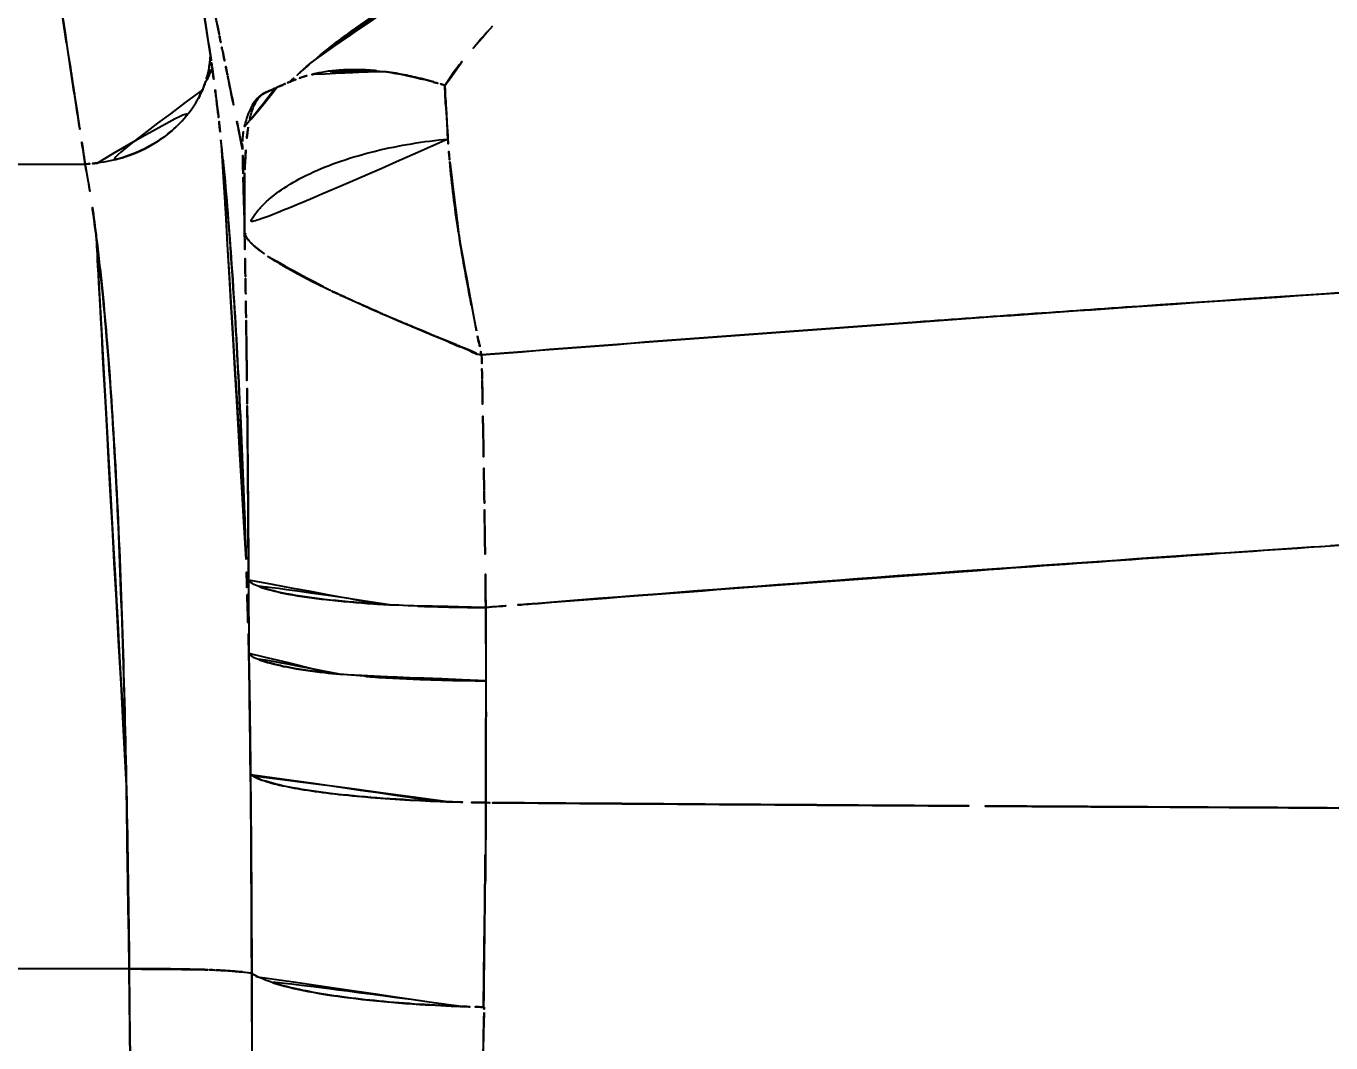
# Model space of a CAD drawing. Extents: x 16296660632 to 16296668616, y -37409619871 to -37409616241.
# Drawn here: x 16296666196.9 to 16296666247.9, y -37409616647.1 to -37409616607.4 of the extents above; entities that cross this region are included whole.
import ezdxf

# ---------------------------------------------------------------- set-up
doc = ezdxf.new("R2010")
doc.units = 0
doc.header["$LTSCALE"] = 10
doc.header["$MEASUREMENT"] = 0
doc.header["$PDMODE"] = 3
doc.header["$PDSIZE"] = -10
doc.layers.get('0').update_dxf_attribs({"linetype": 'CONTINUOUS'})
doc.layers.get('DEFPOINTS').update_dxf_attribs({"linetype": 'CONTINUOUS'})
doc.styles.add('Daelim Dimension', font='')
doc.styles.get('Daelim Dimension').set_extended_font_data('나눔고딕')
doc.dimstyles.new('DEFAULT', dxfattribs={"dimscale": 2, "dimtxt": 2, "dimasz": 2, "dimexe": 0, "dimexo": 2, "dimgap": 1, "dimtad": 1, "dimdec": 1, "dimzin": 9, "dimdsep": 46, "dimtxsty": 'Daelim Dimension', "dimcen": 0.5, "dimclrd": 252, "dimclre": 252, "dimclrt": 3, "dimadec": 1, "dimazin": 0, "dimtfac": 1, "dimtdec": 1, "dimtix": 1, "dimtmove": 0, "dimatfit": 3, "dimfxl": 1, "dimtolj": 1, "dimtzin": 1, "dimlwd": 9, "dimlwe": 9, "dimarcsym": 0})

# ---------------------------------------------------------------- blocks, each defined once
blk = doc.blocks.new('*D16')
at = {"color": 5, "lineweight": 9, "transparency": 16777216}
for p, q in [((16296666467.47109, -37409616640.80376), (16296666467.47109, -37409616937.17432)), ((16296666147.47109, -37409616641.1646), (16296666147.47109, -37409616937.17432)), ((16296666151.47109, -37409616937.17432), (16296666463.47109, -37409616937.17432))]:
    blk.add_line(p, q, dxfattribs=at)
at = {"color": 5, "transparency": 16777216}
for points in [[(16296666151.47109, -37409616936.50766), (16296666151.47109, -37409616937.84099), (16296666147.47109, -37409616937.17432)], [(16296666463.47109, -37409616936.50766), (16296666463.47109, -37409616937.84099), (16296666467.47109, -37409616937.17432)]]:
    blk.add_solid(points, dxfattribs=at)
at = {"layer": 'DEFPOINTS', "color": 0, "transparency": 16777216}
for p in [(16296666467.47109, -37409616636.80376), (16296666147.47109, -37409616637.1646), (16296666467.47109, -37409616937.17432)]:
    blk.add_point(p, dxfattribs=at)
at = {"color": 7, "transparency": 16777216, "insert": (16296666291.23105, -37409616918.8224), "char_height": 30, "attachment_point": 5, "style": 'Daelim Dimension'}
blk.add_mtext('\\A1;320', dxfattribs=at)

msp = doc.modelspace()

# ---------------------------------------------------------------- linework, layer by layer
at = {"linetype": 'Continuous'}
for p, q in [((16296666191.7726, -37409616612.747963), (16296666199.248619, -37409616612.748077)), ((16296666205.634821, -37409616629.003593), (16296666205.64769, -37409616631.86554)), ((16296666214.908381, -37409616630.077591), (16296666214.908159, -37409616637.706139)), ((16296666214.92153, -37409616632.940826), (16296666214.90868, -37409616630.077843)), ((16296666200.972019, -37409616644.205879), (16296666190.63974, -37409616644.205521))]:
    msp.add_line(p, q, dxfattribs=at)
for points, start_tangent, end_tangent in [([(16296666204.483101, -37409616607.654114), (16296666203.6236, -37409616603.45858), (16296666203.02968, -37409616600.576393)], (-0.200028558, 0.979790067), (-0.202290719, 0.979325515)), ([(16296666204.14439, -37409616608.509697), (16296666203.707621, -37409616605.651833), (16296666203.27054, -37409616602.803673), (16296666203.13839, -37409616601.944817)], (-0.150772835, 0.988568436), (-0.152176922, 0.988353269)), ([(16296666208.11293, -37409616608.766144), (16296666208.589729, -37409616608.375732), (16296666210.214411, -37409616607.166641), (16296666212.14852, -37409616605.954063)], (0.765807927, 0.643069374), (0.866550311, 0.499089731)), ([(16296666212.14856, -37409616605.95414), (16296666211.8951, -37409616606.101639), (16296666211.192631, -37409616606.526733), (16296666210.59091, -37409616606.912331), (16296666210.02869, -37409616607.291573), (16296666209.48554, -37409616607.678177), (16296666209.03548, -37409616608.015518), (16296666208.64901, -37409616608.318413), (16296666208.390011, -37409616608.52874), (16296666208.120859, -37409616608.754356)], (-0.866429365, -0.499299664), (-0.761205555, -0.648510681)), ([(16296666198.374901, -37409616607.051857), (16296666198.811871, -37409616609.894867), (16296666198.90802, -37409616610.522003)], (0.152224891, -0.988345882), (0.151478834, -0.988460501)), ([(16296666215.17638, -37409616607.355743), (16296666213.310129, -37409616609.671967)], (-0.684211296, -0.729283828), (-0.573936341, -0.818899919)), ([(16296666204.48308, -37409616607.654114), (16296666204.50004, -37409616607.737289)], (0.199801974, -0.979836298), (0.199780448, -0.979840687)), ([(16296666204.513929, -37409616607.805138), (16296666204.483101, -37409616607.654114)], (-0.199981022, 0.979799771), (-0.200028558, 0.979790067)), ([(16296666204.50004, -37409616607.737289), (16296666204.6373, -37409616608.410789)], (0.199780447, -0.979840687), (0.199611117, -0.979875197)), ([(16296666198.908001, -37409616610.522003), (16296666198.811871, -37409616609.894867), (16296666198.374901, -37409616607.051857)], (-0.151461448, 0.988463166), (-0.152484986, 0.988305787)), ([(16296666204.637461, -37409616608.410683), (16296666204.513929, -37409616607.805138)], (-0.199790739, 0.979838589), (-0.199981022, 0.979799771)), ([(16296666204.6373, -37409616608.410789), (16296666204.799919, -37409616609.20945)], (0.199611117, -0.979875197), (0.199421702, -0.979913764)), ([(16296666213.310061, -37409616609.671913), (16296666215.17592, -37409616607.355278)], (0.548443734, 0.836187462), (0.690629067, 0.723209162)), ([(16296666204.101761, -37409616608.939713), (16296666204.056259, -37409616609.174744), (16296666204.006571, -37409616609.368927)], (-0.157958736, -0.987445714), (-0.273640739, -0.961831974)), ([(16296666204.102501, -37409616608.933708), (16296666204.144329, -37409616608.511208)], (0.156959964, 0.987604966), (0.03855512, 0.999256475)), ([(16296666204.144329, -37409616608.511208), (16296666204.115789, -37409616608.843819), (16296666204.101761, -37409616608.939713)], (-0.038939206, -0.999241582), (-0.157958736, -0.987445714)), ([(16296666204.149981, -37409616608.509003), (16296666204.21085, -37409616608.961052)], (0.133008993, -0.991114831), (0.134002392, -0.990981008)), ([(16296666204.1744, -37409616608.711594), (16296666204.144329, -37409616608.511208)], (-0.146472677, 0.989214716), (-0.150364288, 0.988630659)), ([(16296666204.208639, -37409616608.946358), (16296666204.189369, -37409616608.813332), (16296666204.1744, -37409616608.711594)], (-0.142102134, 0.989852001), (-0.146472677, 0.989214716)), ([(16296666204.81056, -37409616609.260193), (16296666204.637461, -37409616608.410683)], (-0.199524595, 0.979892819), (-0.199790739, 0.979838589)), ([(16296666207.68309, -37409616609.137238), (16296666208.11293, -37409616608.766144)], (0.74720792, 0.664590343), (0.765807927, 0.643069374)), ([(16296666208.120859, -37409616608.754356), (16296666207.81691, -37409616609.018158), (16296666207.68321, -37409616609.137383)], (-0.761205555, -0.648510681), (-0.74364315, -0.668576746)), ([(16296666203.966101, -37409616609.501846), (16296666204.01223, -37409616609.451927), (16296666204.03903, -37409616609.394783)], (0.927607508, 0.373556302), (0.376373747, 0.926467918)), ([(16296666204.006571, -37409616609.368927), (16296666203.966101, -37409616609.501846)], (-0.273640739, -0.961831974), (-0.308601663, -0.951191365)), ([(16296666204.03908, -37409616609.394783), (16296666204.011129, -37409616609.456253), (16296666203.966101, -37409616609.501846)], (-0.364001172, -0.93139849), (-0.977624503, -0.210357627)), ([(16296666204.006411, -37409616609.368881), (16296666204.102501, -37409616608.933708)], (0.272717975, 0.962094022), (0.156959963, 0.987604967)), ([(16296666204.03903, -37409616609.394783), (16296666204.061399, -37409616609.336456), (16296666204.090799, -37409616609.261337)], (0.376373747, 0.926467918), (0.3641104, 0.931355795)), ([(16296666204.09059, -37409616609.261261), (16296666204.06061, -37409616609.337067), (16296666204.03908, -37409616609.394783)], (-0.373257295, -0.927727865), (-0.364001172, -0.93139849)), ([(16296666204.090799, -37409616609.261337), (16296666204.106689, -37409616609.219582), (16296666204.14769, -37409616609.115372), (16296666204.17705, -37409616609.070198)], (0.3641104, 0.931355795), (0.839268967, 0.543716471)), ([(16296666204.176809, -37409616609.06987), (16296666204.14743, -37409616609.118347), (16296666204.10598, -37409616609.222443), (16296666204.09059, -37409616609.261261)], (-0.832371123, -0.554218651), (-0.373257295, -0.927727865)), ([(16296666204.17705, -37409616609.070198), (16296666204.183729, -37409616609.067993), (16296666204.21599, -37409616609.120163), (16296666204.227489, -37409616609.157059)], (0.839268967, 0.543716471), (0.264022185, -0.964516607)), ([(16296666204.2278, -37409616609.156967), (16296666204.215731, -37409616609.119133), (16296666204.183331, -37409616609.067703), (16296666204.176809, -37409616609.06987)], (-0.266025867, 0.96396589), (-0.832371123, -0.554218651)), ([(16296666204.21085, -37409616608.961052), (16296666204.328751, -37409616609.837662)], (0.134002392, -0.990981008), (0.130596334, -0.991435625)), ([(16296666204.23395, -37409616609.124817), (16296666204.208639, -37409616608.946358)], (-0.138833974, 0.990315671), (-0.142102134, 0.989852001)), ([(16296666204.227489, -37409616609.157059), (16296666204.237961, -37409616609.203102)], (0.264022186, -0.964516607), (0.182468043, -0.983211785)), ([(16296666204.238199, -37409616609.203056), (16296666204.2278, -37409616609.156967)], (-0.177472067, 0.984125838), (-0.266025867, 0.96396589)), ([(16296666204.27796, -37409616609.445847), (16296666204.246469, -37409616609.256142), (16296666204.238199, -37409616609.203056)], (-0.146879022, 0.989154464), (-0.177472068, 0.984125838)), ([(16296666204.277969, -37409616609.445679), (16296666204.23395, -37409616609.124817)], (-0.132943235, 0.991123653), (-0.138833974, 0.990315671)), ([(16296666204.799919, -37409616609.20945), (16296666204.825371, -37409616609.334549)], (0.199421702, -0.979913764), (0.199393153, -0.979919573)), ([(16296666204.82568, -37409616609.334457), (16296666204.81056, -37409616609.260193)], (-0.199501371, 0.979897547), (-0.199524595, 0.979892819)), ([(16296666204.825371, -37409616609.334549), (16296666205.40411, -37409616612.183159)], (0.199393153, -0.979919573), (0.198825048, -0.980035)), ([(16296666207.257839, -37409616609.528831), (16296666207.63154, -37409616609.183273)], (0.723027261, 0.690819498), (0.744605026, 0.667505323)), ([(16296666207.368799, -37409616609.425346), (16296666207.317341, -37409616609.47348)], (-0.731361954, -0.68198951), (-0.729432785, -0.684052492)), ([(16296666207.4081, -37409616609.467789), (16296666207.62175, -37409616609.389374)], (0.938229466, 0.346013683), (0.941864615, 0.335992628)), ([(16296666207.631889, -37409616609.183662), (16296666207.368799, -37409616609.425346)], (-0.741583361, -0.67086073), (-0.731361954, -0.68198951)), ([(16296666207.767429, -37409616609.343788), (16296666207.40671, -37409616609.468987)], (-0.955908535, -0.293664559), (-0.931883198, -0.362758467)), ([(16296666207.62175, -37409616609.389374), (16296666207.741529, -37409616609.348213)], (0.941864615, 0.335992628), (0.95015528, 0.311777073)), ([(16296666207.63154, -37409616609.183273), (16296666207.68309, -37409616609.137238)], (0.744605026, 0.667505322), (0.74720792, 0.664590343)), ([(16296666207.68321, -37409616609.137383), (16296666207.631889, -37409616609.183662)], (-0.74364315, -0.668576746), (-0.741583361, -0.67086073)), ([(16296666207.76627, -37409616609.340179), (16296666208.143379, -37409616609.236778)], (0.952197876, 0.305481922), (0.973421502, 0.229020914)), ([(16296666208.331129, -37409616609.201431), (16296666207.767429, -37409616609.343788)], (-0.980247238, -0.197776015), (-0.955908535, -0.293664559)), ([(16296666208.143379, -37409616609.236778), (16296666208.621929, -37409616609.143227), (16296666209.18363, -37409616609.079819), (16296666209.831539, -37409616609.059837), (16296666210.569229, -37409616609.095238), (16296666211.02305, -37409616609.143883)], (0.973421502, 0.229020914), (0.991716869, -0.128443188)), ([(16296666211.023041, -37409616609.144012), (16296666208.943451, -37409616609.1073), (16296666208.331129, -37409616609.201431)], (-0.991872242, 0.127237789), (-0.980247238, -0.197776015)), ([(16296666211.02305, -37409616609.143883), (16296666211.397511, -37409616609.199547), (16296666211.640289, -37409616609.243408)], (0.991716869, -0.128443188), (0.981927932, -0.189255217)), ([(16296666211.64077, -37409616609.240784), (16296666211.023041, -37409616609.144012)], (-0.983363991, 0.18164598), (-0.991872242, 0.127237789)), ([(16296666211.640289, -37409616609.243408), (16296666212.311171, -37409616609.392181), (16296666212.86857, -37409616609.540367)], (0.981927932, -0.189255217), (0.961966824, -0.273166302)), ([(16296666212.870199, -37409616609.534813), (16296666211.64077, -37409616609.240784)], (-0.959694151, 0.281046503), (-0.983363991, 0.18164598)), ([(16296666203.835541, -37409616609.847481), (16296666203.473749, -37409616610.509354), (16296666202.717211, -37409616611.375351), (16296666201.71944, -37409616612.073509), (16296666200.536461, -37409616612.546463), (16296666199.72089, -37409616612.708641)], (-0.397101619, -0.917774648), (-0.992217043, -0.124520441)), ([(16296666203.67285, -37409616610.18177), (16296666203.86516, -37409616609.778137), (16296666203.90452, -37409616609.677933)], (0.479400586, 0.877596193), (0.3527235, 0.935727595)), ([(16296666203.90431, -37409616609.677856), (16296666203.835541, -37409616609.847481)], (-0.354025179, -0.935235891), (-0.397101619, -0.917774648)), ([(16296666203.90452, -37409616609.677933), (16296666204.006411, -37409616609.368881)], (0.3527235, 0.935727595), (0.272717975, 0.962094022)), ([(16296666203.966101, -37409616609.501846), (16296666203.90431, -37409616609.677856)], (-0.308063532, -0.951365787), (-0.354025179, -0.935235891)), ([(16296666204.40099, -37409616610.400124), (16296666204.27796, -37409616609.445847)], (-0.121006746, 0.992651685), (-0.135092308, 0.990833017)), ([(16296666204.328751, -37409616609.837662), (16296666204.38718, -37409616610.29171)], (0.130596334, -0.991435625), (0.124153295, -0.992263049)), ([(16296666205.46814, -37409616611.296333), (16296666205.538099, -37409616611.026016), (16296666205.63924, -37409616610.741226), (16296666205.781321, -37409616610.450996), (16296666205.96665, -37409616610.189713), (16296666206.16938, -37409616610.020897), (16296666206.38468, -37409616609.91011), (16296666206.629709, -37409616609.800697), (16296666206.75951, -37409616609.745338)], (0.21273433, 0.977110078), (0.921081359, 0.389370172)), ([(16296666206.759621, -37409616609.745583), (16296666206.417351, -37409616609.901398), (16296666206.12455, -37409616610.067146), (16296666205.87682, -37409616610.410797), (16296666205.699181, -37409616610.929901), (16296666205.62336, -37409616611.306)], (-0.911989912, -0.410212629), (-0.162542935, -0.986701472)), ([(16296666206.75951, -37409616609.745338), (16296666206.91659, -37409616609.678673), (16296666207.257839, -37409616609.528831)], (0.921081359, 0.389370172), (0.915586082, 0.402122029)), ([(16296666206.92802, -37409616609.670593), (16296666206.782881, -37409616609.73513), (16296666206.759621, -37409616609.745583)], (-0.915222902, -0.402947937), (-0.911989912, -0.410212629)), ([(16296666207.08589, -37409616609.601997), (16296666206.92802, -37409616609.670593)], (-0.919296692, -0.393565232), (-0.915222902, -0.402947937)), ([(16296666207.2117, -37409616609.548866), (16296666207.08589, -37409616609.601997)], (-0.923218149, -0.384276266), (-0.919296692, -0.393565232)), ([(16296666207.257219, -37409616609.530029), (16296666207.2117, -37409616609.548866)], (-0.924776096, -0.380511724), (-0.923218149, -0.384276266)), ([(16296666207.25709, -37409616609.529892), (16296666207.30024, -37409616609.511253), (16296666207.34565, -37409616609.492233), (16296666207.406441, -37409616609.467857)], (0.922983879, 0.384838614), (0.923116581, 0.384520192)), ([(16296666207.317341, -37409616609.473473), (16296666207.297951, -37409616609.491463), (16296666207.27779, -37409616609.510277), (16296666207.25709, -37409616609.529892)], (-0.731548732, -0.681789155), (-0.72379204, -0.690018176)), ([(16296666207.32715, -37409616609.500763), (16296666207.257219, -37409616609.530029)], (-0.925451814, -0.378865332), (-0.919416242, -0.393285869)), ([(16296666207.317341, -37409616609.47348), (16296666207.4081, -37409616609.467789)], (0.997025469, 0.077072787), (0.998829911, 0.048361241)), ([(16296666207.40671, -37409616609.468987), (16296666207.32715, -37409616609.500763)], (-0.931883198, -0.362758467), (-0.925451814, -0.378865332)), ([(16296666212.86857, -37409616609.540367), (16296666213.310061, -37409616609.671913)], (0.961966824, -0.273166303), (0.954667422, -0.29767451)), ([(16296666213.310129, -37409616609.671967), (16296666212.870199, -37409616609.534813)], (-0.949438198, 0.313953991), (-0.959694151, 0.281046503)), ([(16296666213.310129, -37409616609.671967), (16296666213.411989, -37409616611.597527)], (0.033188198, -0.99944912), (0.072292774, -0.997383454)), ([(16296666213.431669, -37409616611.768799), (16296666213.38752, -37409616611.076332), (16296666213.3475, -37409616610.377083), (16296666213.310129, -37409616609.671967)], (-0.069782562, 0.997562226), (-0.050869396, 0.998705314)), ([(16296666199.72085, -37409616612.708282), (16296666200.733681, -37409616612.488136), (16296666202.076361, -37409616611.862541), (16296666203.15332, -37409616610.93055), (16296666203.67285, -37409616610.18177)], (0.99221098, 0.124568744), (0.479400586, 0.877596193)), ([(16296666204.38718, -37409616610.29171), (16296666204.40065, -37409616610.400169)], (0.124153295, -0.992263049), (0.12226636, -0.992497324)), ([(16296666204.40065, -37409616610.400169), (16296666204.55838, -37409616611.797272)], (0.12226636, -0.992497324), (0.103950853, -0.994582435)), ([(16296666205.403589, -37409616612.179604), (16296666204.82568, -37409616609.334457)], (-0.198617141, 0.980077156), (-0.199501372, 0.979897547)), ([(16296666198.90802, -37409616610.522003), (16296666199.248619, -37409616612.748077)], (0.151478834, -0.988460501), (0.151004911, -0.988533013)), ([(16296666204.52746, -37409616611.502533), (16296666204.40099, -37409616610.400124)], (-0.107421404, 0.99421358), (-0.121006746, 0.992651685)), ([(16296666199.248619, -37409616612.748077), (16296666198.908001, -37409616610.522003)], (-0.151005023, 0.988532995), (-0.151461448, 0.988463166)), ([(16296666205.39435, -37409616611.85936), (16296666205.39879, -37409616611.783119), (16296666205.42267, -37409616611.550323), (16296666205.46814, -37409616611.296333)], (0.045823346, 0.998949559), (0.21273433, 0.977110078)), ([(16296666205.62336, -37409616611.306), (16296666205.593281, -37409616611.508743), (16296666205.52923, -37409616612.191673)], (-0.162542935, -0.986701472), (-0.061961591, -0.998078535)), ([(16296666204.55838, -37409616611.797272), (16296666204.84906, -37409616614.977943), (16296666205.194889, -37409616620.211609), (16296666205.450529, -37409616625.734703), (16296666205.56539, -37409616629.005737)], (0.103950853, -0.994582435), (0.031571152, -0.999501507)), ([(16296666205.40411, -37409616612.183159), (16296666205.39205, -37409616612.004852), (16296666205.39435, -37409616611.85936)], (-0.117985188, 0.993015355), (0.045823346, 0.998949559)), ([(16296666213.431669, -37409616611.768799), (16296666212.01243, -37409616611.951057), (16296666210.594851, -37409616612.238998), (16296666209.242861, -37409616612.633873), (16296666208.030451, -37409616613.123306), (16296666207.019501, -37409616613.686043), (16296666206.25293, -37409616614.293861), (16296666205.96805, -37409616614.605057), (16296666205.748949, -37409616614.916161), (16296666205.517851, -37409616615.453827)], (-0.995677031, -0.092882986), (-0.251716969, -0.967800893)), ([(16296666213.411989, -37409616611.597527), (16296666213.490061, -37409616612.548637)], (0.072292774, -0.997383454), (0.09129201, -0.995824166)), ([(16296666205.539261, -37409616628.204041), (16296666205.47665, -37409616626.421402), (16296666205.253361, -37409616621.317932), (16296666204.97558, -37409616616.675438), (16296666204.646509, -37409616612.668961), (16296666204.55883, -37409616611.797234)], (-0.033173888, 0.999449595), (-0.104276587, 0.994548336)), ([(16296666205.42466, -37409616613.129433), (16296666205.422779, -37409616613.042122), (16296666205.4161, -37409616612.734093), (16296666205.4105, -37409616612.481796), (16296666205.403589, -37409616612.179604)], (-0.021563073, 0.99976749), (-0.023134173, 0.999732369)), ([(16296666205.52923, -37409616612.191673), (16296666205.51148, -37409616612.458923), (16296666205.497561, -37409616612.709877), (16296666205.486799, -37409616612.943604), (16296666205.48106, -37409616613.090378)], (-0.071866273, -0.997414276), (-0.036432438, -0.999336118)), ([(16296666213.491199, -37409616612.548538), (16296666213.431669, -37409616611.768799)], (-0.086168746, 0.996280556), (-0.06482701, 0.997896517)), ([(16296666199.2486, -37409616612.748421), (16296666199.674259, -37409616615.513992)], (0.18349259, -0.983021093), (0.126552185, -0.991959951)), ([(16296666199.248619, -37409616612.748077), (16296666199.72085, -37409616612.708282)], (0.999071934, 0.043072861), (0.99221098, 0.124568744)), ([(16296666199.72089, -37409616612.708641), (16296666199.2486, -37409616612.748421)], (-0.992217043, -0.124520441), (-0.999072903, -0.04305038)), ([(16296666213.490061, -37409616612.548637), (16296666213.498739, -37409616612.642418)], (0.091292009, -0.995824166), (0.09316076, -0.99565108)), ([(16296666213.498739, -37409616612.642418), (16296666213.826481, -37409616615.321419), (16296666213.911751, -37409616615.858017)], (0.093160759, -0.99565108), (0.162438794, -0.986718622)), ([(16296666213.91238, -37409616615.857918), (16296666213.846239, -37409616615.455673), (16296666213.721729, -37409616614.625183), (16296666213.60915, -37409616613.733597), (16296666213.51182, -37409616612.780144), (16296666213.49942, -37409616612.642349)], (-0.166110642, 0.986107121), (-0.088226989, 0.996100396)), ([(16296666205.46641, -37409616614.591743), (16296666205.464951, -37409616614.536102), (16296666205.46244, -37409616614.444977), (16296666205.45952, -37409616614.344101), (16296666205.4561, -37409616614.23204), (16296666205.45159, -37409616614.0951), (16296666205.445311, -37409616613.917358), (16296666205.441071, -37409616613.801453), (16296666205.438681, -37409616613.725456), (16296666205.435711, -37409616613.616074), (16296666205.432159, -37409616613.469833), (16296666205.42799, -37409616613.283089), (16296666205.42466, -37409616613.129433)], (-0.025783657, 0.999667546), (-0.021563073, 0.99976749)), ([(16296666205.48106, -37409616613.090378), (16296666205.478571, -37409616613.161133), (16296666205.472521, -37409616613.363136), (16296666205.468479, -37409616613.549927), (16296666205.466209, -37409616613.721977), (16296666205.465441, -37409616613.879791), (16296666205.465931, -37409616614.023804), (16296666205.46743, -37409616614.154556), (16296666205.469469, -37409616614.273018), (16296666205.471609, -37409616614.380173), (16296666205.473459, -37409616614.477081), (16296666205.474859, -37409616614.564529), (16296666205.475229, -37409616614.591682)], (-0.036432438, -0.999336118), (0.012769626, -0.999918465)), ([(16296666199.674509, -37409616615.513962), (16296666199.248619, -37409616612.748077)], (-0.125250024, 0.99212521), (-0.187133563, 0.982334479)), ([(16296666205.47681, -37409616615.096046), (16296666205.475889, -37409616615.041237), (16296666205.47496, -37409616614.987511), (16296666205.47398, -37409616614.933723), (16296666205.47294, -37409616614.87867), (16296666205.471781, -37409616614.82103), (16296666205.470449, -37409616614.759377), (16296666205.46891, -37409616614.692192), (16296666205.467091, -37409616614.618156), (16296666205.46641, -37409616614.591743)], (-0.016741999, 0.999859843), (-0.025783657, 0.999667546)), ([(16296666205.475229, -37409616614.591682), (16296666205.47583, -37409616614.643066), (16296666205.476509, -37409616614.713173), (16296666205.476959, -37409616614.775307), (16296666205.477289, -37409616614.829964), (16296666205.47757, -37409616614.87764), (16296666205.4778, -37409616614.918938), (16296666205.477989, -37409616614.95443), (16296666205.478161, -37409616614.984688), (16296666205.478319, -37409616615.01033), (16296666205.47847, -37409616615.031967), (16296666205.478609, -37409616615.050247), (16296666205.478729, -37409616615.065773), (16296666205.47884, -37409616615.079132), (16296666205.478939, -37409616615.090973), (16296666205.479099, -37409616615.112534), (16296666205.479271, -37409616615.135406), (16296666205.479361, -37409616615.148872), (16296666205.479441, -37409616615.164513), (16296666205.47953, -37409616615.182922), (16296666205.47961, -37409616615.204773), (16296666205.479679, -37409616615.230652), (16296666205.47975, -37409616615.261108), (16296666205.479851, -37409616615.296883), (16296666205.480021, -37409616615.3368), (16296666205.480221, -37409616615.377274), (16296666205.480261, -37409616615.387619)], (0.012769626, -0.999918465), (0.003923272, -0.999992304)), ([(16296666199.674259, -37409616615.513992), (16296666199.69158, -37409616615.650749), (16296666200.073959, -37409616619.335251), (16296666200.4007, -37409616624.020393), (16296666200.662451, -37409616629.800453), (16296666200.8515, -37409616636.546127), (16296666200.856831, -37409616636.79837)], (0.126552185, -0.991959951), (0.020920879, -0.999781134)), ([(16296666200.85704, -37409616636.79837), (16296666200.69521, -37409616630.74646), (16296666200.446239, -37409616624.857353), (16296666200.108601, -37409616619.749542), (16296666199.69562, -37409616615.682701), (16296666199.674509, -37409616615.513962)], (-0.021008026, 0.999779307), (-0.125250024, 0.99212521)), ([(16296666205.47747, -37409616615.13559), (16296666205.47681, -37409616615.096046)], (-0.016537202, 0.999863251), (-0.016741999, 0.999859843)), ([(16296666205.48027, -37409616615.387619), (16296666205.479799, -37409616615.347794), (16296666205.479561, -37409616615.285843), (16296666205.47884, -37409616615.222107), (16296666205.47781, -37409616615.156288), (16296666205.47747, -37409616615.13559)], (-0.012939547, 0.999916281), (-0.016537203, 0.999863251)), ([(16296666205.480961, -37409616615.481483), (16296666205.47986, -37409616615.455551), (16296666205.48073, -37409616615.4422)], (-0.268804282, 0.963194818), (0.091582496, 0.995797493)), ([(16296666205.480261, -37409616615.387619), (16296666205.48041, -37409616615.415047), (16296666205.480631, -37409616615.448624), (16296666205.48144, -37409616615.479156)], (0.003923272, -0.999992304), (0.093360683, -0.995632353)), ([(16296666205.48073, -37409616615.4422), (16296666205.480431, -37409616615.400711), (16296666205.48027, -37409616615.387619)], (-0.003990799, 0.999992037), (-0.012939543, 0.999916281)), ([(16296666205.480961, -37409616615.481483), (16296666205.48184, -37409616615.524963)], (0.020268797, -0.999794567), (0.020194108, -0.999796078)), ([(16296666205.481831, -37409616615.524963), (16296666205.480961, -37409616615.481483)], (-0.020133209, 0.999797306), (-0.020205145, 0.999795855)), ([(16296666205.48144, -37409616615.479156), (16296666205.486719, -37409616615.497177), (16296666205.49362, -37409616615.511414), (16296666205.501051, -37409616615.524597)], (0.162161237, -0.986764274), (0.489452953, -0.872029705)), ([(16296666205.48184, -37409616615.524963), (16296666205.509911, -37409616617.005379)], (0.020194108, -0.999796078), (0.017768751, -0.999842123)), ([(16296666205.50036, -37409616615.52459), (16296666205.480961, -37409616615.481483)], (-0.435666146, 0.900108332), (-0.384520636, 0.923116396)), ([(16296666205.501051, -37409616615.524597), (16296666205.556881, -37409616615.618927), (16296666205.57608, -37409616615.646408)], (0.451026445, -0.892510586), (0.585032977, -0.811009504)), ([(16296666205.508801, -37409616615.490227), (16296666205.501051, -37409616615.524597)], (-0.230373487, -0.973102285), (-0.209775073, -0.977749671)), ([(16296666205.517851, -37409616615.453827), (16296666205.508801, -37409616615.490227)], (-0.251716969, -0.967800893), (-0.230373485, -0.973102285)), ([(16296666205.57291, -37409616615.64859), (16296666205.50036, -37409616615.52459)], (-0.566956072, 0.823748027), (-0.435666145, 0.900108332)), ([(16296666205.50988, -37409616617.005379), (16296666205.481831, -37409616615.524963)], (-0.017773173, 0.999842045), (-0.020133209, 0.999797306)), ([(16296666205.57608, -37409616615.646408), (16296666205.59063, -37409616615.666138)], (0.585032978, -0.811009503), (0.601492942, -0.798878114)), ([(16296666205.58709, -37409616615.668694), (16296666205.57291, -37409616615.64859)], (-0.585583996, 0.810611734), (-0.566956071, 0.823748028)), ([(16296666205.59063, -37409616615.666138), (16296666205.63707, -37409616615.724457), (16296666205.711361, -37409616615.807854)], (0.601492944, -0.798878112), (0.686769272, -0.726875482)), ([(16296666205.73304, -37409616615.837341), (16296666205.58709, -37409616615.668694)], (-0.709082336, 0.705125692), (-0.585583997, 0.810611734)), ([(16296666205.711361, -37409616615.807854), (16296666205.750429, -37409616615.848106)], (0.686769272, -0.726875482), (0.70582516, -0.708386084)), ([(16296666205.74728, -37409616615.851349), (16296666205.73304, -37409616615.837341)], (-0.716704601, 0.697376881), (-0.709082336, 0.705125691)), ([(16296666205.750429, -37409616615.848106), (16296666205.75532, -37409616615.852989), (16296666205.80415, -37409616615.900291)], (0.705825159, -0.708386084), (0.727920002, -0.685662068)), ([(16296666205.80415, -37409616615.900291), (16296666205.917061, -37409616616.001038), (16296666205.980921, -37409616616.05407)], (0.727920002, -0.685662068), (0.77619779, -0.630489486)), ([(16296666206.258659, -37409616616.259857), (16296666205.9697, -37409616616.043533), (16296666205.74728, -37409616615.851349)], (-0.816474695, 0.577381219), (-0.716704602, 0.697376881)), ([(16296666205.980921, -37409616616.05407), (16296666206.12409, -37409616616.165482), (16296666206.37698, -37409616616.344673)], (0.77619779, -0.630489485), (0.828898365, -0.559399232)), ([(16296666213.911751, -37409616615.858017), (16296666214.275261, -37409616617.884247), (16296666214.580971, -37409616619.462784)], (0.162438794, -0.986718622), (0.196706865, -0.980462345)), ([(16296666214.547649, -37409616619.269997), (16296666214.44824, -37409616618.755959), (16296666214.34129, -37409616618.198318), (16296666214.225651, -37409616617.593353), (16296666214.10306, -37409616616.936707), (16296666213.975439, -37409616616.225273), (16296666213.91238, -37409616615.857918)], (-0.193868412, 0.981027542), (-0.166110642, 0.986107121)), ([(16296666231.75009, -37409616618.924347), (16296666240.156731, -37409616618.3311), (16296666266.186449, -37409616616.660088), (16296666281.29147, -37409616615.803864)], (0.99740804, 0.071952777), (0.998547567, 0.053877235)), ([(16296666281.29147, -37409616615.803787), (16296666266.499861, -37409616616.639633), (16296666240.453939, -37409616618.309151), (16296666231.75009, -37409616618.924309)], (-0.998558188, -0.053680029), (-0.997394245, -0.072143745)), ([(16296666206.37698, -37409616616.344673), (16296666206.673969, -37409616616.536453), (16296666207.01107, -37409616616.738182), (16296666207.38298, -37409616616.947243), (16296666207.809151, -37409616617.174202), (16296666208.261459, -37409616617.404121), (16296666208.560921, -37409616617.55143)], (0.828898365, -0.559399232), (0.899354229, -0.437220736)), ([(16296666208.560869, -37409616617.551537), (16296666207.01512, -37409616616.738007), (16296666206.258659, -37409616616.259857)], (-0.898603767, 0.438761063), (-0.816474695, 0.577381219)), ([(16296666205.509911, -37409616617.005379), (16296666205.5161, -37409616617.358727)], (0.017768751, -0.999842123), (0.017223638, -0.999851662)), ([(16296666205.51606, -37409616617.358727), (16296666205.50988, -37409616617.005379)], (-0.017235555, 0.999851457), (-0.017773173, 0.999842045)), ([(16296666205.5161, -37409616617.358727), (16296666205.53578, -37409616618.563568)], (0.017223638, -0.999851662), (0.015462841, -0.999880443)), ([(16296666208.560921, -37409616617.55143), (16296666208.726419, -37409616617.631401), (16296666209.09469, -37409616617.806107)], (0.899354229, -0.437220736), (0.905437827, -0.424478906)), ([(16296666205.535761, -37409616618.563568), (16296666205.51606, -37409616617.358727)], (-0.015476855, 0.999880226), (-0.017235555, 0.999851457)), ([(16296666209.094101, -37409616617.80735), (16296666208.560869, -37409616617.551537)], (-0.904482267, 0.426511229), (-0.898603767, 0.438761063)), ([(16296666209.09469, -37409616617.806107), (16296666209.19446, -37409616617.852737), (16296666209.29627, -37409616617.900047)], (0.905437827, -0.424478906), (0.90733987, -0.420397859)), ([(16296666209.295481, -37409616617.901733), (16296666209.094101, -37409616617.80735)], (-0.906507333, 0.422190071), (-0.904482267, 0.426511229)), ([(16296666209.29627, -37409616617.900047), (16296666209.38467, -37409616617.940903)], (0.90733987, -0.420397859), (0.908119218, -0.418711698)), ([(16296666209.38381, -37409616617.942757), (16296666209.295481, -37409616617.901733)], (-0.9073628, 0.420348366), (-0.906507333, 0.422190071)), ([(16296666209.38467, -37409616617.940903), (16296666209.655149, -37409616618.064743), (16296666210.09816, -37409616618.264137), (16296666210.518921, -37409616618.450157), (16296666210.82299, -37409616618.582863)], (0.908119218, -0.418711698), (0.917236479, -0.39834312)), ([(16296666210.82255, -37409616618.583878), (16296666210.43622, -37409616618.416222), (16296666209.38381, -37409616617.942757)], (-0.918486756, 0.395451741), (-0.9073628, 0.420348366)), ([(16296666205.53578, -37409616618.563568), (16296666205.54318, -37409616619.053383)], (0.015462842, -0.999880443), (0.014790277, -0.999890618)), ([(16296666210.82299, -37409616618.582863), (16296666210.914129, -37409616618.622383), (16296666211.27405, -37409616618.777473), (16296666211.599569, -37409616618.916489), (16296666211.89234, -37409616619.040657), (16296666212.15476, -37409616619.151314), (16296666212.3894, -37409616619.249641), (16296666212.5991, -37409616619.336983), (16296666212.741119, -37409616619.395828)], (0.917236479, -0.39834312), (0.924153298, -0.382021835)), ([(16296666205.543171, -37409616619.053383), (16296666205.535761, -37409616618.563568)], (-0.014794769, 0.999890551), (-0.015476855, 0.999880226)), ([(16296666205.54318, -37409616619.053383), (16296666205.552759, -37409616619.720551), (16296666205.558941, -37409616620.174156)], (0.014790277, -0.999890618), (0.013341115, -0.999911003)), ([(16296666212.741289, -37409616619.395416), (16296666212.51825, -37409616619.301262), (16296666210.82255, -37409616618.583878)], (-0.921055659, 0.389430961), (-0.918486756, 0.395451741)), ([(16296666214.733641, -37409616620.206413), (16296666231.75009, -37409616618.924347)], (0.996928282, 0.078319859), (0.99740804, 0.071952778)), ([(16296666231.75009, -37409616618.924309), (16296666214.74674, -37409616620.20874)], (-0.997394245, -0.072143745), (-0.996915083, -0.07848769)), ([(16296666205.55891, -37409616620.174156), (16296666205.543171, -37409616619.053383)], (-0.013305593, 0.999911477), (-0.014794769, 0.999890551)), ([(16296666212.741119, -37409616619.395828), (16296666212.78693, -37409616619.414749), (16296666212.956141, -37409616619.484383), (16296666213.110069, -37409616619.547348), (16296666213.25215, -37409616619.605133), (16296666213.38563, -37409616619.659233), (16296666213.513729, -37409616619.711258), (16296666213.639721, -37409616619.762749), (16296666213.76701, -37409616619.815269), (16296666213.810381, -37409616619.83329)], (0.924153298, -0.382021835), (0.923145595, -0.384450531)), ([(16296666213.91367, -37409616619.896187), (16296666212.741289, -37409616619.395416)], (-0.917905787, 0.396798396), (-0.921055659, 0.389430961)), ([(16296666214.680559, -37409616619.890907), (16296666214.646589, -37409616619.741928), (16296666214.547649, -37409616619.269997)], (-0.215704087, 0.976458779), (-0.193868412, 0.981027542)), ([(16296666214.580971, -37409616619.462784), (16296666214.725349, -37409616620.166946)], (0.196706865, -0.980462345), (0.205392364, -0.978679711)), ([(16296666205.558941, -37409616620.174156), (16296666205.565821, -37409616620.702652)], (0.013341115, -0.999911003), (0.012689284, -0.999919488)), ([(16296666213.810381, -37409616619.83329), (16296666213.899151, -37409616619.870399), (16296666214.03966, -37409616619.92984), (16296666214.174351, -37409616619.987198), (16296666214.29809, -37409616620.036957), (16296666214.41148, -37409616620.080658), (16296666214.52809, -37409616620.135712), (16296666214.595791, -37409616620.193619)], (0.923145595, -0.384450531), (0.498359583, -0.866970429)), ([(16296666214.595791, -37409616620.193619), (16296666213.91367, -37409616619.896187)], (-0.915288362, 0.402799224), (-0.917905787, 0.396798396)), ([(16296666214.72891, -37409616620.182442), (16296666214.680559, -37409616619.890907)], (-0.084655141, 0.996410311), (-0.215704087, 0.976458779)), ([(16296666214.725349, -37409616620.166946), (16296666214.733641, -37409616620.206413)], (0.205392365, -0.978679711), (0.205946054, -0.978563346)), ([(16296666205.565769, -37409616620.702652), (16296666205.562349, -37409616620.436096), (16296666205.55891, -37409616620.174156)], (-0.01263827, 0.999920134), (-0.013305593, 0.999911477)), ([(16296666214.74596, -37409616620.181007), (16296666214.684521, -37409616620.18618), (16296666214.640141, -37409616620.189903), (16296666214.595791, -37409616620.193619)], (-0.996463913, -0.084021846), (-0.996519635, -0.083358366)), ([(16296666214.74674, -37409616620.20874), (16296666214.76573, -37409616621.096283)], (0.021896602, -0.999760241), (0.02089054, -0.999781769)), ([(16296666214.76572, -37409616621.096283), (16296666214.74596, -37409616620.181007)], (-0.020984639, 0.999779798), (-0.022197747, 0.9997536)), ([(16296666205.565821, -37409616620.702652), (16296666205.581421, -37409616622.012527)], (0.012689284, -0.999919488), (0.011148586, -0.999937853)), ([(16296666205.581289, -37409616622.012527), (16296666205.565769, -37409616620.702652)], (-0.01109074, 0.999938496), (-0.01263827, 0.999920134)), ([(16296666214.76573, -37409616621.096283), (16296666214.76931, -37409616621.268272)], (0.02089054, -0.999781769), (0.020690196, -0.999785935)), ([(16296666214.76931, -37409616621.268272), (16296666214.76572, -37409616621.096283)], (-0.020759276, 0.999784503), (-0.020984639, 0.999779798)), ([(16296666214.76931, -37409616621.268272), (16296666214.77079, -37409616621.339737)], (0.020690195, -0.999785935), (0.020606439, -0.999787665)), ([(16296666214.77079, -37409616621.339737), (16296666214.76931, -37409616621.268272)], (-0.02066588, 0.999786438), (-0.020759276, 0.999784503)), ([(16296666214.77079, -37409616621.339737), (16296666214.810471, -37409616623.389198)], (0.020606439, -0.999787665), (0.018075936, -0.999836617)), ([(16296666205.581421, -37409616622.012527), (16296666205.58461, -37409616622.303146)], (0.011148586, -0.999937853), (0.010821211, -0.999941449)), ([(16296666205.584471, -37409616622.303146), (16296666205.581289, -37409616622.012527)], (-0.010768108, 0.999942022), (-0.01109074, 0.999938496)), ([(16296666214.81045, -37409616623.389198), (16296666214.77079, -37409616621.339737)], (-0.018047679, 0.999837127), (-0.02066588, 0.999786438)), ([(16296666205.58461, -37409616622.303146), (16296666205.6035, -37409616624.233887), (16296666205.61643, -37409616625.852821)], (0.010821211, -0.999941449), (0.007218309, -0.999973948)), ([(16296666205.616449, -37409616625.852821), (16296666205.584471, -37409616622.303146)], (-0.007434707, 0.999972362), (-0.010768108, 0.999942022)), ([(16296666214.810471, -37409616623.389198), (16296666214.811119, -37409616623.424744), (16296666214.844709, -37409616625.419548)], (0.018075936, -0.999836617), (0.015742762, -0.999876075)), ([(16296666214.84469, -37409616625.419548), (16296666214.81045, -37409616623.389198)], (-0.01575769, 0.99987584), (-0.018047679, 0.999837127)), ([(16296666214.844709, -37409616625.419548), (16296666214.84733, -37409616625.587288)], (0.015742762, -0.999876075), (0.01557788, -0.999878657)), ([(16296666214.847321, -37409616625.587288), (16296666214.84469, -37409616625.419548)], (-0.015590564, 0.99987846), (-0.01575769, 0.99987584)), ([(16296666214.84733, -37409616625.587288), (16296666214.863871, -37409616626.683899)], (0.01557788, -0.999878657), (0.014604786, -0.999893344)), ([(16296666205.61643, -37409616625.852821), (16296666205.634769, -37409616629.00351)], (0.007218309, -0.999973948), (0.004485574, -0.99998994)), ([(16296666205.636101, -37409616629.003502), (16296666205.61692, -37409616625.91671), (16296666205.616449, -37409616625.852821)], (-0.005066948, 0.999987163), (-0.007434707, 0.999972362)), ([(16296666214.86385, -37409616626.683899), (16296666214.847321, -37409616625.587288)], (-0.01458091, 0.999893693), (-0.015590564, 0.99987846)), ([(16296666214.863871, -37409616626.683899), (16296666214.90844, -37409616630.077049)], (0.014604786, -0.999893344), (0.011547197, -0.999933329)), ([(16296666214.90844, -37409616630.077461), (16296666214.86385, -37409616626.683899)], (-0.011705192, 0.999931492), (-0.01458091, 0.999893693)), ([(16296666247.93008, -37409616627.676537), (16296666241.91391, -37409616628.075951), (16296666216.950291, -37409616629.916054)], (-0.99788528, -0.064999757), (-0.996911976, -0.078527146)), ([(16296666216.95035, -37409616629.916763), (16296666234.124769, -37409616628.627533), (16296666247.92952, -37409616627.66806)], (0.996961461, 0.07789637), (0.997762388, 0.066859678)), ([(16296666247.92952, -37409616627.66806), (16296666249.484791, -37409616627.564278)], (0.997762388, 0.066859678), (0.997799742, 0.066299889)), ([(16296666205.56521, -37409616629.005692), (16296666205.539261, -37409616628.204041)], (-0.031530793, 0.999502781), (-0.033173888, 0.999449595)), ([(16296666205.56539, -37409616629.005737), (16296666205.58847, -37409616629.754433)], (0.031571152, -0.999501507), (0.030061669, -0.999548046)), ([(16296666205.59391, -37409616629.942818), (16296666205.56521, -37409616629.005692)], (-0.02970592, 0.999558682), (-0.031530793, 0.999502781)), ([(16296666205.634769, -37409616629.00351), (16296666206.11475, -37409616629.284943), (16296666207.119909, -37409616629.54184), (16296666208.593491, -37409616629.760162), (16296666210.45369, -37409616629.927879), (16296666211.14488, -37409616629.971123)], (0.579418648, -0.81503008), (0.998420448, -0.056183713)), ([(16296666205.640039, -37409616629.830597), (16296666205.636101, -37409616629.003502)], (-0.004471326, 0.999990004), (-0.005066948, 0.999987163)), ([(16296666211.144871, -37409616629.971359), (16296666210.5186, -37409616629.932533), (16296666208.673401, -37409616629.76947), (16296666207.17345, -37409616629.552109), (16296666206.135679, -37409616629.292526), (16296666205.634821, -37409616629.003593)], (-0.99841768, 0.056232872), (-0.579256186, 0.815145552)), ([(16296666205.58847, -37409616629.754433), (16296666205.594101, -37409616629.94281)], (0.030061669, -0.999548046), (0.02969007, -0.999559153)), ([(16296666205.594101, -37409616629.94281), (16296666205.64769, -37409616631.865593)], (0.02969007, -0.999559153), (0.026085936, -0.999659704)), ([(16296666211.14488, -37409616629.971123), (16296666212.59795, -37409616630.035683), (16296666214.90844, -37409616630.077461)], (0.998420448, -0.056183713), (0.9999948, -0.003224917)), ([(16296666214.90868, -37409616630.077843), (16296666212.604349, -37409616630.036186), (16296666211.144871, -37409616629.971359)], (-0.999994679, 0.00326229), (-0.99841768, 0.056232872)), ([(16296666214.90844, -37409616630.077049), (16296666216.95035, -37409616629.916763)], (0.996904954, 0.078616238), (0.996961461, 0.07789637)), ([(16296666216.950291, -37409616629.916054), (16296666214.908381, -37409616630.077591)], (-0.996911976, -0.078527146), (-0.99685907, -0.079195928)), ([(16296666205.64769, -37409616631.865593), (16296666205.59391, -37409616629.942818)], (-0.026285259, 0.999654483), (-0.02970592, 0.999558682)), ([(16296666205.64769, -37409616631.865593), (16296666205.640039, -37409616629.830597)], (-0.003051723, 0.999995343), (-0.004471326, 0.999990004)), ([(16296666205.64769, -37409616631.86554), (16296666206.127489, -37409616632.146927), (16296666207.13258, -37409616632.403954), (16296666208.606159, -37409616632.62249), (16296666209.18622, -37409616632.68412)], (0.579377807, -0.815059113), (0.995192837, -0.097934762)), ([(16296666205.64798, -37409616631.865593), (16296666205.674509, -37409616633.414742), (16296666205.69652, -37409616634.99308), (16296666205.71487, -37409616636.599747)], (0.018935627, -0.999820705), (0.010376796, -0.99994616)), ([(16296666205.714689, -37409616636.599747), (16296666205.696199, -37409616635.001511), (16296666205.67416, -37409616633.423447), (16296666205.64769, -37409616631.865593)], (-0.010594484, 0.999943877), (-0.018820223, 0.999822884)), ([(16296666209.18622, -37409616632.68412), (16296666208.606251, -37409616632.622482), (16296666207.13275, -37409616632.403908), (16296666206.127741, -37409616632.146912), (16296666205.64798, -37409616631.865593)], (-0.9951886, 0.097977801), (-0.579455179, 0.815004108)), ([(16296666209.18622, -37409616632.68412), (16296666210.46645, -37409616632.790497), (16296666212.610849, -37409616632.898666), (16296666214.92153, -37409616632.940826)], (0.995192837, -0.097934762), (0.99999421, -0.003402924)), ([(16296666214.921591, -37409616632.94117), (16296666212.610861, -37409616632.898849), (16296666210.46648, -37409616632.790573), (16296666209.18622, -37409616632.68412)], (-0.999993982, 0.003469237), (-0.995188601, 0.097977801)), ([(16296666214.90815, -37409616637.706146), (16296666214.91272, -37409616636.08889), (16296666214.9172, -37409616634.500549), (16296666214.921591, -37409616632.94117)], (0.002411863, 0.999997091), (0.002418847, 0.999997075)), ([(16296666200.856831, -37409616636.79837), (16296666200.97201, -37409616644.205879)], (0.020920879, -0.999781134), (0.010835946, -0.999941289)), ([(16296666200.97201, -37409616644.205704), (16296666200.866079, -37409616637.235893), (16296666200.85704, -37409616636.79837)], (-0.010240125, 0.999947569), (-0.021008026, 0.999779307)), ([(16296666205.71483, -37409616636.599739), (16296666205.719801, -37409616637.091057), (16296666205.73859, -37409616639.350258), (16296666205.75111, -37409616641.441727), (16296666205.75927, -37409616643.36071), (16296666205.76244, -37409616644.37764)], (0.010486363, -0.999945017), (0.002746172, -0.999996229)), ([(16296666205.71487, -37409616636.599747), (16296666206.305719, -37409616636.871742), (16296666207.363871, -37409616637.123657), (16296666208.835211, -37409616637.342934), (16296666210.64554, -37409616637.518593), (16296666212.70413, -37409616637.641747), (16296666213.43, -37409616637.670052)], (0.778896035, -0.627153065), (0.999420026, -0.034053074)), ([(16296666213.43, -37409616637.670052), (16296666213.330009, -37409616637.66658), (16296666211.743111, -37409616637.592728), (16296666210.21969, -37409616637.483994), (16296666208.83502, -37409616637.342987), (16296666207.656191, -37409616637.175484), (16296666206.73175, -37409616636.989632), (16296666206.3734, -37409616636.892723), (16296666206.085291, -37409616636.794708), (16296666205.86664, -37409616636.696716), (16296666205.71483, -37409616636.599739)], (-0.999421921, 0.033997419), (-0.778841161, 0.62722121)), ([(16296666205.762409, -37409616644.377548), (16296666205.752319, -37409616641.791893), (16296666205.736839, -37409616639.199333), (16296666205.714689, -37409616636.599747)], (-0.00312074, 0.99999513), (-0.010217776, 0.999947797)), ([(16296666213.43, -37409616637.670052), (16296666214.90815, -37409616637.706146)], (0.999420026, -0.034053074), (0.999887599, -0.014992968)), ([(16296666214.908159, -37409616637.7061), (16296666213.43, -37409616637.670052)], (-0.999888053, 0.014962667), (-0.999421921, 0.033997419)), ([(16296666214.908239, -37409616637.705994), (16296666214.84478, -37409616645.696037)], (0.001463029, -0.99999893), (-0.017628369, -0.999844608)), ([(16296666214.908159, -37409616637.706139), (16296666215.322769, -37409616637.709328)], (0.999970334, -0.007702638), (0.999970629, -0.007664325)), ([(16296666215.322781, -37409616637.709129), (16296666214.908239, -37409616637.705994)], (-0.999971339, 0.007571042), (-0.999971076, 0.00760574)), ([(16296666215.322769, -37409616637.709328), (16296666232.742571, -37409616637.829041)], (0.999970629, -0.007664324), (0.999981439, -0.006092706)), ([(16296666232.742571, -37409616637.828323), (16296666215.322781, -37409616637.709129)], (-0.999981308, 0.006114268), (-0.999971339, 0.007571042)), ([(16296666232.742571, -37409616637.829041), (16296666235.47538, -37409616637.845367)], (0.999981439, -0.006092706), (0.999982872, -0.005852908)), ([(16296666235.47538, -37409616637.844727), (16296666232.742571, -37409616637.828323)], (-0.999982678, 0.005885966), (-0.999981308, 0.006114268)), ([(16296666307.46805, -37409616638.052383), (16296666275.75499, -37409616638.014122), (16296666244.90966, -37409616637.896538), (16296666235.47538, -37409616637.844727)], (-0.999999994, -0.000113811), (-0.999982678, 0.005885966)), ([(16296666235.47538, -37409616637.845367), (16296666260.19755, -37409616637.963966), (16296666307.46805, -37409616638.052383)], (0.999982872, -0.005852908), (1, -0.000000001)), ([(16296666214.822399, -37409616645.695679), (16296666214.855671, -37409616642.986687), (16296666214.884211, -37409616640.323433), (16296666214.908159, -37409616637.7061)], (0.012356343, 0.999923657), (0.00727157, 0.999973562)), ([(16296666200.96986, -37409616644.207474), (16296666201.120621, -37409616657.015343), (16296666201.163639, -37409616660.874298)], (0.010244234, -0.999947526), (0.010303715, -0.999946915)), ([(16296666200.97201, -37409616644.205879), (16296666202.280331, -37409616644.203453), (16296666203.49239, -37409616644.221352), (16296666203.895479, -37409616644.232491)], (0.999954251, 0.009565367), (0.999488597, -0.031977253)), ([(16296666203.895479, -37409616644.23262), (16296666203.533421, -37409616644.222633), (16296666202.312639, -37409616644.204453), (16296666200.96986, -37409616644.207474)], (-0.99950245, 0.031541267), (-0.999947643, -0.010232869)), ([(16296666203.895479, -37409616644.232491), (16296666203.938749, -37409616644.233902)], (0.999488597, -0.031977253), (0.99945341, -0.033058743)), ([(16296666203.938749, -37409616644.234009), (16296666203.895479, -37409616644.23262)], (-0.999467832, 0.032619812), (-0.99950245, 0.031541268)), ([(16296666203.938749, -37409616644.233902), (16296666204.220949, -37409616644.244331)], (0.99945341, -0.033058743), (0.999154906, -0.041103215)), ([(16296666204.220949, -37409616644.244324), (16296666203.938749, -37409616644.234009)], (-0.999171457, 0.040698883), (-0.999467832, 0.032619812)), ([(16296666204.220949, -37409616644.244331), (16296666204.4396, -37409616644.25412)], (0.999154906, -0.041103215), (0.998822081, -0.048522679)), ([(16296666204.43961, -37409616644.254028), (16296666204.220949, -37409616644.244324)], (-0.998837244, 0.048209539), (-0.999171457, 0.040698883)), ([(16296666204.4396, -37409616644.25412), (16296666204.52788, -37409616644.258553)], (0.998822081, -0.048522679), (0.998656794, -0.051813207)), ([(16296666204.527889, -37409616644.258438), (16296666204.43961, -37409616644.254028)], (-0.998670266, 0.051552891), (-0.998837244, 0.048209538)), ([(16296666204.52788, -37409616644.258553), (16296666205.297859, -37409616644.311592), (16296666205.71867, -37409616644.367653)], (0.998656794, -0.051813207), (0.97794939, -0.208842021)), ([(16296666205.71867, -37409616644.367638), (16296666205.299509, -37409616644.3116), (16296666204.54825, -37409616644.259499), (16296666204.527889, -37409616644.258438)], (-0.977782399, 0.20962247), (-0.998670266, 0.051552891)), ([(16296666205.71867, -37409616644.367653), (16296666205.762409, -37409616644.377548)], (0.97794939, -0.208842021), (0.972509846, -0.23286176)), ([(16296666205.76239, -37409616644.377571), (16296666205.71867, -37409616644.367638)], (-0.972276984, 0.233832134), (-0.977782399, 0.20962247)), ([(16296666205.762369, -37409616644.377579), (16296666205.749001, -37409616654.254051)], (0.00578177, -0.999983285), (-0.006799869, -0.999976881)), ([(16296666205.76244, -37409616644.37764), (16296666205.96846, -37409616644.49929), (16296666205.99016, -37409616644.510239)], (0.820336051, -0.571881774), (0.894784577, -0.446498109)), ([(16296666205.98863, -37409616644.513199), (16296666205.762369, -37409616644.377579)], (-0.888514866, 0.458847832), (-0.820317466, 0.571908432)), ([(16296666205.99016, -37409616644.510239), (16296666206.241449, -37409616644.621689), (16296666206.58345, -37409616644.743584), (16296666206.994591, -37409616644.863533), (16296666208.01869, -37409616645.091728), (16296666209.28504, -37409616645.294708), (16296666210.74077, -37409616645.462517), (16296666212.31595, -37409616645.588409), (16296666213.93432, -37409616645.669617), (16296666213.96423, -37409616645.6707)], (0.894784577, -0.446498109), (0.999352169, -0.035989485)), ([(16296666213.96423, -37409616645.670822), (16296666212.3302, -37409616645.589363), (16296666210.089199, -37409616645.39447), (16296666208.155439, -37409616645.117027), (16296666206.67029, -37409616644.770897), (16296666205.98863, -37409616644.513199)], (-0.999354064, 0.035936829), (-0.888514866, 0.458847832)), ([(16296666213.96423, -37409616645.6707), (16296666214.822399, -37409616645.695679)], (0.999352169, -0.035989485), (0.99975246, -0.022248995)), ([(16296666214.82019, -37409616645.695702), (16296666213.96423, -37409616645.670822)], (-0.999751463, 0.022293769), (-0.999354064, 0.035936829)), ([(16296666214.84094, -37409616645.910538), (16296666214.745541, -37409616649.995483), (16296666214.726271, -37409616650.649292)], (-0.018164307, -0.999835015), (-0.030299889, -0.999540853)), ([(16296666214.84478, -37409616645.696037), (16296666214.84094, -37409616645.910538)], (-0.017628369, -0.999844608), (-0.018164307, -0.999835015))]:
    msp.add_spline(points, degree=3, dxfattribs=dict(at, start_tangent=start_tangent, end_tangent=end_tangent))

# ---------------------------------------------------------------- dimensions: what is measured, and where the dimension line sits
at = {"color": 5}
dim = msp.add_linear_dim(base=(16296666467.47109, -37409616937.174316), p1=(16296666147.47109, -37409616637.164597), p2=(16296666467.47109, -37409616636.803757), dimstyle='DEFAULT', override={"dimtxt": 15, "dimclrd": 5, "dimclre": 5, "dimclrt": 7}, dxfattribs=at)
dim.commit()
dim.dimension.update_dxf_attribs({"geometry": '*D16', "text_midpoint": (16296666291.23105, -37409616937.174316), "dimtype": 160})

doc.saveas('drawing.dxf')
